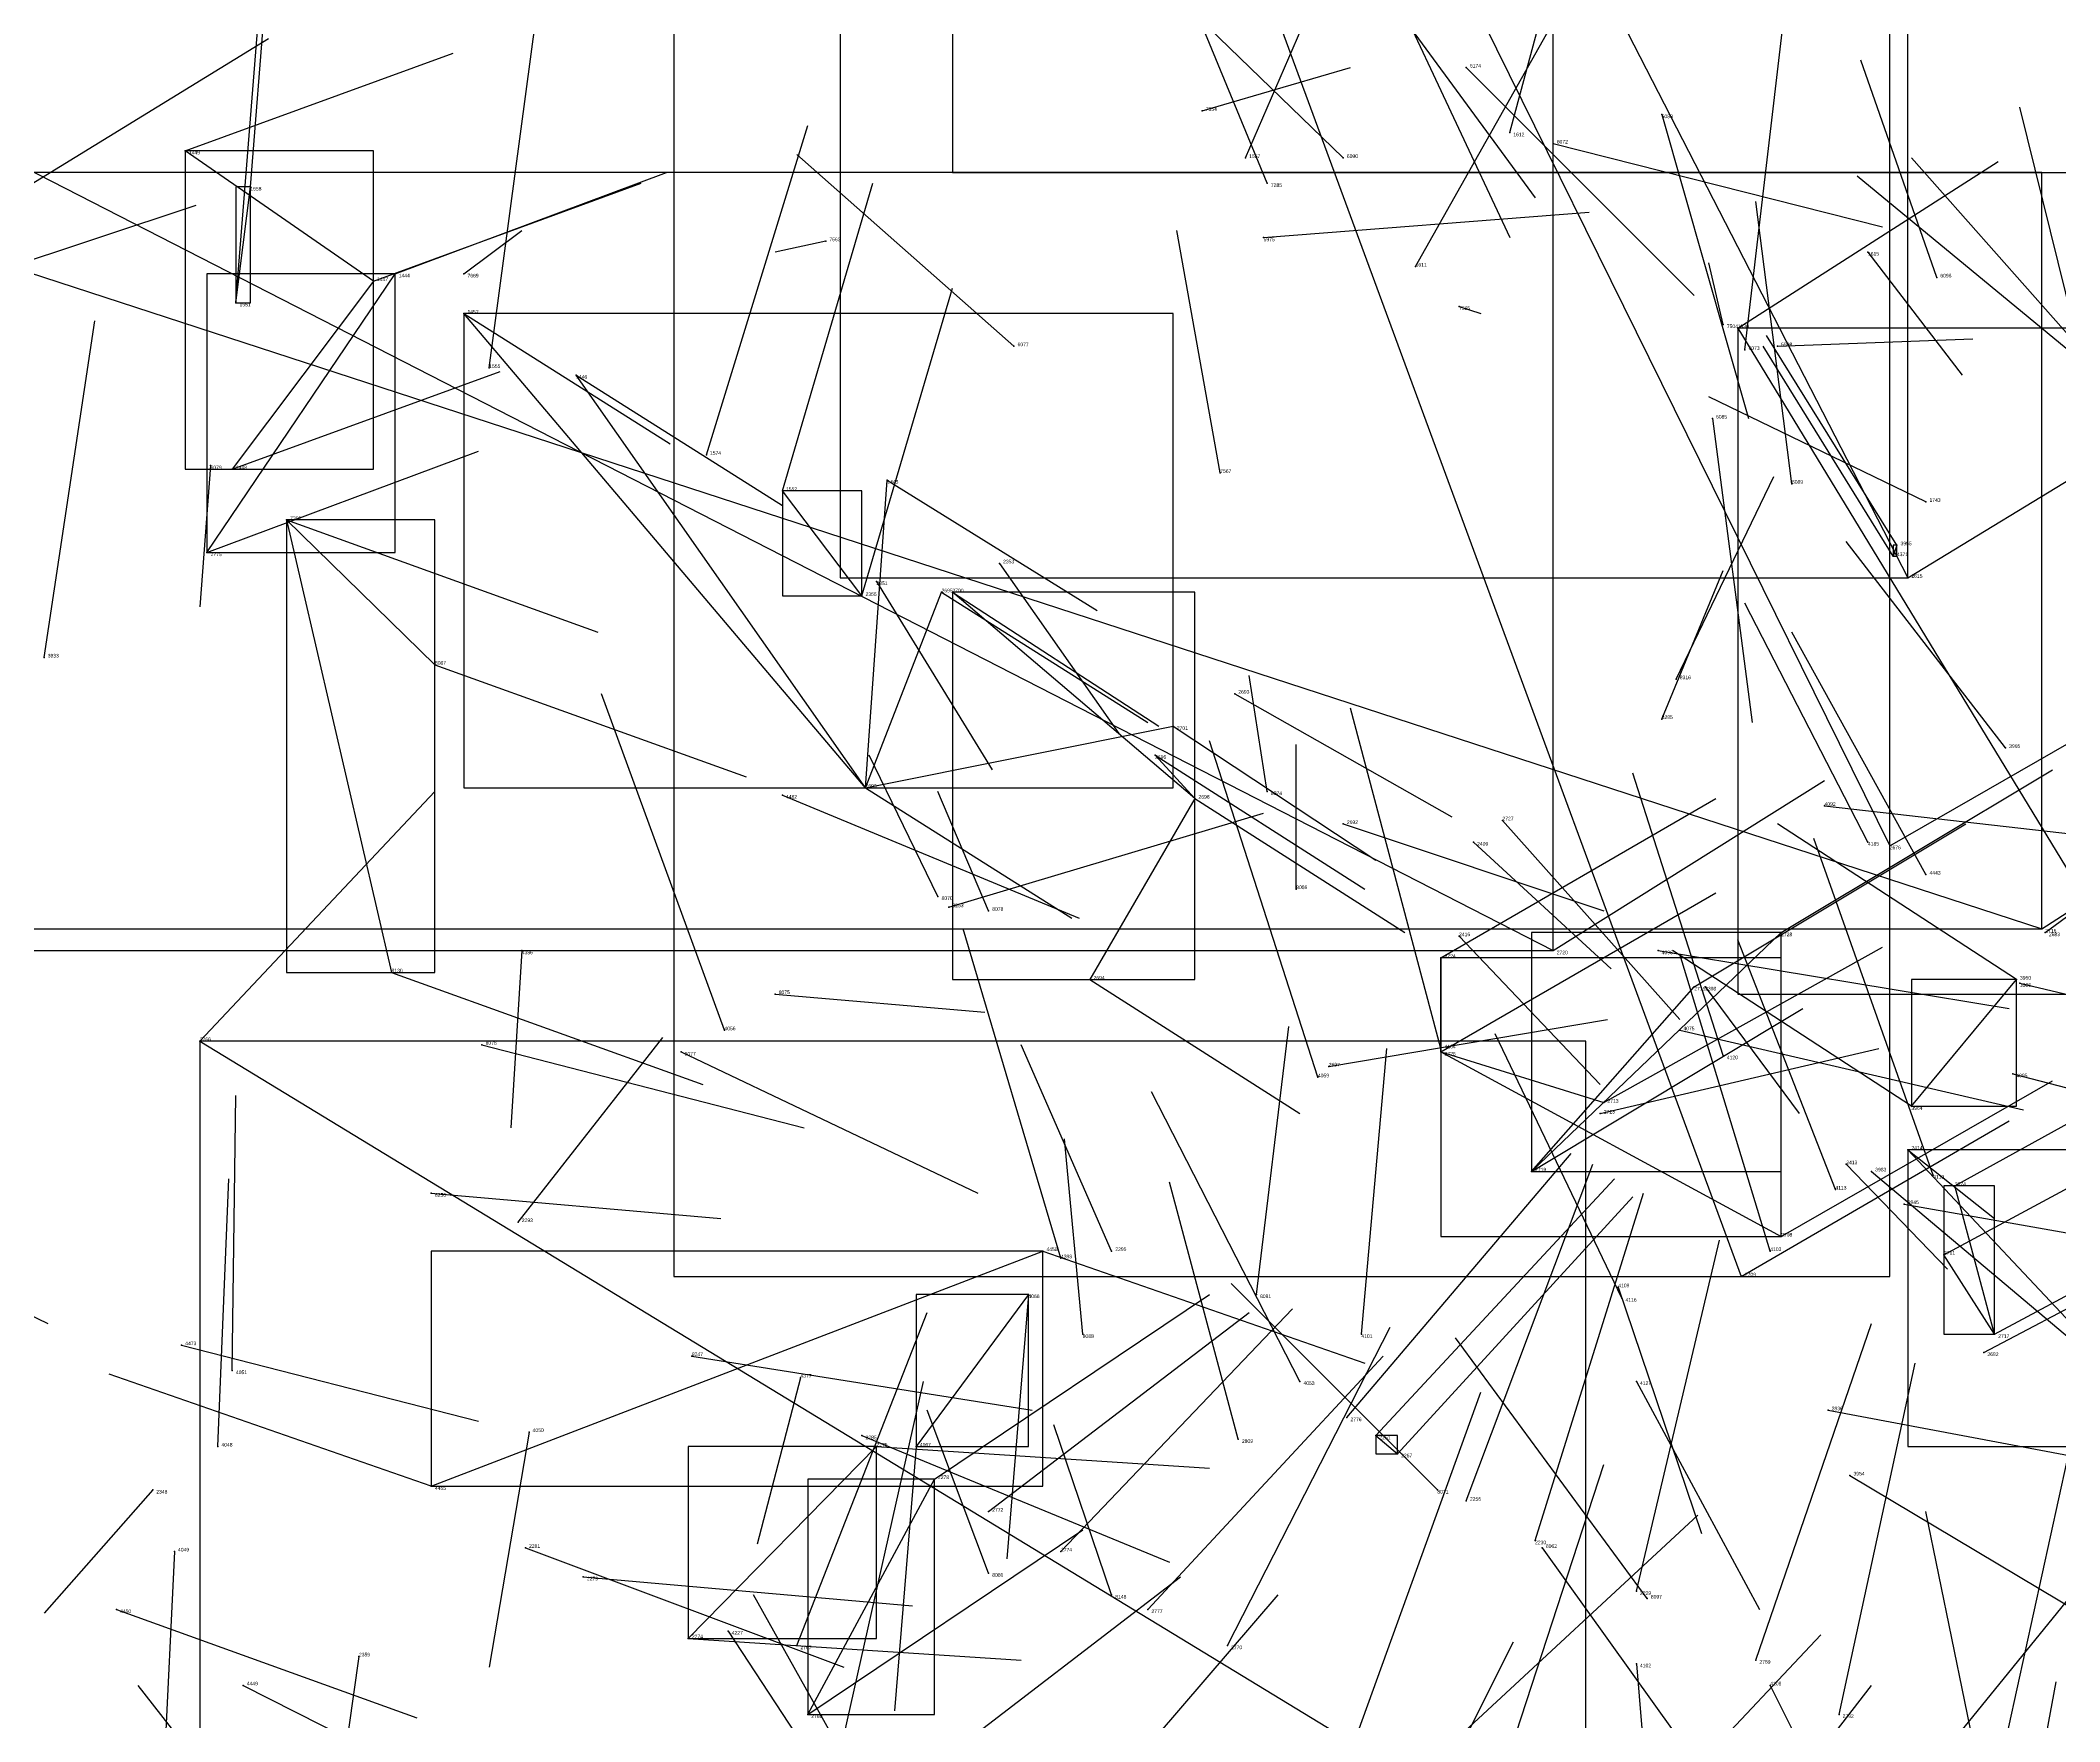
# Model space of a CAD drawing. Extents: x 59.1 to 70.8, y 600.3 to 605.1.
# Drawn here: x 66.634 to 67.192, y 603.543 to 604.007 of the extents above; entities that cross this region are included whole.
import ezdxf

# ---------------------------------------------------------------- set-up
doc = ezdxf.new("R2010")
doc.units = 0
for name, color, linetype in [('Clients', 3, 'CONTINUOUS'), ('Facilities', 3, 'CONTINUOUS'), ('Facilities_lines', 3, 'CONTINUOUS'), ('Min_max_boxes', 1, 'CONTINUOUS'), ('Normals', 1, 'CONTINUOUS'), ('Source_points', 5, 'CONTINUOUS'), ('Text', 3, 'CONTINUOUS')]:
    doc.layers.add(name, color=color, linetype=linetype)

msp = doc.modelspace()

# ---------------------------------------------------------------- linework, layer by layer
at = {"layer": 'Clients', "color": 5}
for p in [(66.674, 603.977, 452.173), (66.692, 603.967, 448.823), (66.732, 603.943, 452.111), (66.751, 603.932, 452.067), (66.782, 603.915, 452.049), (66.687, 603.889, 452.173), (66.868, 603.886, 452.036), (66.839, 603.883, 448.916), (67.146, 603.865, 457.959), (67.15, 603.859, 451.377), (66.883, 603.855, 451.904), (66.886, 603.855, 451.992), (66.743, 603.835, 458.716), (66.947, 603.818, 451.863), (66.942, 603.81, 451.945), (67.145, 603.785, 451.517), (67.115, 603.761, 451.721), (67.187, 603.762, 451.668), (67.021, 603.754, 451.765), (67.052, 603.756, 451.74), (66.731, 603.75, 458.681), (66.924, 603.748, 451.945), (67.091, 603.746, 451.797), (67.18, 603.748, 458.022), (67.066, 603.714, 451.712), (67.163, 603.691, 451.615), (66.911, 603.673, 453.303), (67.115, 603.677, 451.677), (67.16, 603.672, 451.654), (67.104, 603.666, 451.737), (66.876, 603.619, 455.719), (67.009, 603.617, 452.725), (66.881, 603.61, 453.002), (66.813, 603.566, 453.043)]:
    msp.add_point(p, dxfattribs=at)
at = {"layer": 'Facilities', "color": 3}
for p in [(67.028, 604, 457.551), (66.955, 603.988, 458.638), (67.082, 603.987, 457.846), (67.04, 603.982, 448.876), (66.967, 603.975, 448.903), (66.994, 603.975, 457.59), (67.052, 603.979, 457.609), (66.973, 603.968, 460.77), (66.851, 603.952, 462.275), (66.972, 603.953, 456.081), (67.139, 603.949, 448.503), (66.726, 603.941, 452.19), (66.751, 603.943, 462.06), (67.014, 603.945, 448.831), (67.158, 603.942, 457.961), (66.688, 603.935, 448.811), (67.026, 603.934, 458.772), (67.099, 603.929, 458.949), (67.103, 603.928, 451.488), (66.903, 603.923, 457.921), (67.105, 603.922, 457.726), (67.114, 603.923, 456.017), (66.758, 603.917, 448.779), (67.096, 603.903, 457.887), (66.818, 603.893, 448.831), (66.681, 603.89, 457.383), (66.96, 603.888, 460.647), (67.118, 603.885, 457.914), (67.155, 603.88, 449.035), (66.702, 603.875, 458.764), (66.68, 603.866, 452.075), (66.899, 603.863, 448.643), (67.147, 603.868, 458.007), (66.865, 603.858, 448.698), (66.861, 603.854, 448.887), (66.635, 603.837, 454.514), (67.086, 603.831, 458.724), (66.964, 603.827, 451.84), (67.082, 603.82, 458.898), (67.177, 603.812, 458.023), (66.839, 603.799, 453.407), (66.862, 603.801, 451.964), (66.953, 603.798, 451.952), (66.973, 603.8, 458.883), (67.127, 603.796, 455.386), (66.994, 603.791, 451.8), (67.038, 603.792, 451.824), (67.03, 603.786, 448.583), (67.139, 603.786, 455.939), (67.155, 603.777, 456.024), (66.882, 603.771, 458.928), (66.885, 603.768, 460.181), (66.981, 603.773, 458.839), (66.896, 603.767, 458.865), (67.026, 603.76, 448.633), (67.188, 603.761, 451.517), (66.767, 603.756, 457.212), (67.081, 603.756, 455.313), (67.094, 603.746, 448.575), (67.181, 603.747, 454.984), (66.837, 603.744, 458.553), (66.678, 603.731, 452.426), (66.756, 603.73, 458.795), (66.823, 603.734, 455.98), (67.021, 603.729, 455.598), (67.087, 603.734, 455.247), (66.811, 603.728, 458.524), (66.99, 603.724, 451.832), (67.021, 603.728, 451.805), (67.099, 603.727, 455.874), (66.987, 603.721, 455.541), (67.179, 603.722, 455.021), (67.151, 603.713, 458.049), (67.065, 603.711, 451.833), (67.15, 603.701, 448.588), (67.133, 603.697, 448.596), (67.046, 603.695, 451.775), (67.13, 603.69, 455.996), (67.14, 603.695, 458.06), (67.157, 603.694, 455.659), (66.742, 603.689, 460.509), (67.149, 603.686, 454.884), (66.766, 603.681, 449.073), (66.93, 603.673, 449.035), (67.112, 603.673, 455.815), (66.916, 603.671, 456), (67.07, 603.663, 455.944), (66.907, 603.661, 455.687), (66.97, 603.661, 458.868), (67.071, 603.66, 455.866), (66.673, 603.647, 453.457), (66.922, 603.65, 458.91), (66.999, 603.65, 455.788), (67.171, 603.645, 451.617), (67.174, 603.65, 451.676), (66.687, 603.64, 455.761), (66.814, 603.644, 460.375), (66.844, 603.638, 457.184), (66.982, 603.637, 455.964), (67.075, 603.637, 455.935), (67.128, 603.629, 454.87), (66.769, 603.623, 455.688), (66.995, 603.627, 452.797), (66.683, 603.619, 455.711), (66.861, 603.622, 453.147), (66.865, 603.619, 453.073), (66.965, 603.621, 449.106), (67.003, 603.622, 452.874), (66.665, 603.607, 448.498), (66.742, 603.608, 453.251), (67.02, 603.607, 459.863), (67.134, 603.611, 458.119), (66.896, 603.601, 452.933), (67.028, 603.604, 452.654), (66.671, 603.59, 455.734), (66.768, 603.591, 453.181), (66.916, 603.59, 452.859), (67.047, 603.593, 452.585), (67.049, 603.591, 459.791), (66.896, 603.584, 458.941), (66.784, 603.583, 453.112), (67.075, 603.579, 452.514), (66.655, 603.574, 453.37), (66.93, 603.578, 459.005), (66.94, 603.574, 452.791), (67.078, 603.577, 459.787), (66.824, 603.568, 456.282), (66.843, 603.564, 452.427), (66.962, 603.564, 452.72), (66.722, 603.561, 448.573), (67.075, 603.559, 455.743), (67.108, 603.56, 452.449), (66.69, 603.553, 453.304), (67.112, 603.553, 455.757), (66.846, 603.545, 452.976), (67.131, 603.545, 452.377)]:
    msp.add_point(p, dxfattribs=at)
at = {"layer": 'Facilities_lines', "color": 3}
for p, q in [((66.809, 604.466, 451.465), (67.145, 603.785, 451.517)), ((66.809, 604.466, 451.465), (67.104, 603.666, 451.737)), ((66.855, 604.433, 451.44), (67.15, 603.859, 451.377)), ((66.521, 604.028, 452.386), (67.052, 603.756, 451.74)), ((66.726, 603.941, 452.19), (66.674, 603.977, 452.173)), ((66.546, 603.971, 452.286), (67.187, 603.762, 451.668)), ((66.688, 603.935, 448.811), (66.692, 603.967, 448.823)), ((66.68, 603.866, 452.075), (66.732, 603.943, 452.111)), ((66.726, 603.941, 452.19), (66.687, 603.889, 452.173)), ((66.862, 603.801, 451.964), (66.751, 603.932, 452.067)), ((67.103, 603.928, 451.488), (67.215, 603.744, 451.6)), ((66.862, 603.801, 451.964), (66.782, 603.915, 452.049)), ((66.862, 603.801, 451.964), (66.868, 603.886, 452.036)), ((66.861, 603.854, 448.887), (66.839, 603.883, 448.916)), ((66.702, 603.875, 458.764), (66.743, 603.835, 458.716)), ((66.702, 603.875, 458.764), (66.731, 603.75, 458.681)), ((67.147, 603.868, 458.007), (67.146, 603.865, 457.959)), ((66.862, 603.801, 451.964), (66.883, 603.855, 451.904)), ((66.953, 603.798, 451.952), (66.886, 603.855, 451.992)), ((66.862, 603.801, 451.964), (66.947, 603.818, 451.863)), ((66.953, 603.798, 451.952), (66.942, 603.81, 451.945)), ((66.953, 603.798, 451.952), (66.924, 603.748, 451.945)), ((67.046, 603.695, 451.775), (67.115, 603.761, 451.721)), ((67.021, 603.728, 451.805), (67.021, 603.754, 451.765)), ((67.046, 603.695, 451.775), (67.091, 603.746, 451.797)), ((67.151, 603.713, 458.049), (67.18, 603.748, 458.022)), ((66.678, 603.731, 452.426), (67.061, 603.498, 452.901)), ((67.021, 603.728, 451.805), (67.066, 603.714, 451.712)), ((67.021, 603.728, 451.805), (67.115, 603.677, 451.677)), ((67.15, 603.701, 448.588), (67.227, 603.619, 448.531)), ((67.174, 603.65, 451.676), (67.163, 603.691, 451.615)), ((66.742, 603.608, 453.251), (66.911, 603.673, 453.303)), ((67.174, 603.65, 451.676), (67.16, 603.672, 451.654)), ((66.907, 603.661, 455.687), (66.876, 603.619, 455.719)), ((66.865, 603.619, 453.073), (66.813, 603.566, 453.043)), ((67.003, 603.622, 452.874), (67.009, 603.617, 452.725)), ((66.846, 603.545, 452.976), (66.881, 603.61, 453.002))]:
    msp.add_line(p, q, dxfattribs=at)
at = {"layer": 'Min_max_boxes', "color": 1}
for p, q in [((66.809, 604.466, 451.465), (66.809, 603.666, 451.465)), ((66.809, 604.466, 451.737), (66.809, 603.666, 451.737)), ((67.145, 603.666, 451.465), (67.145, 604.466, 451.465)), ((67.145, 603.666, 451.737), (67.145, 604.466, 451.737)), ((66.855, 604.433, 451.377), (66.855, 603.859, 451.377)), ((66.855, 604.433, 451.44), (66.855, 603.859, 451.44)), ((67.15, 603.859, 451.377), (67.15, 604.433, 451.377)), ((67.15, 603.859, 451.44), (67.15, 604.433, 451.44)), ((66.886, 604.371, 452.56), (66.886, 603.971, 452.56)), ((66.886, 604.371, 453.255), (66.886, 603.971, 453.255)), ((67.052, 603.756, 451.74), (67.052, 604.07, 451.74)), ((67.052, 603.756, 452.386), (67.052, 604.07, 452.386)), ((66.726, 603.977, 452.173), (66.674, 603.977, 452.173)), ((66.674, 603.977, 452.173), (66.674, 603.889, 452.173)), ((66.726, 603.977, 452.19), (66.674, 603.977, 452.19)), ((66.674, 603.977, 452.19), (66.674, 603.889, 452.19)), ((66.674, 603.977, 452.173), (66.674, 603.977, 452.19)), ((66.726, 603.889, 452.173), (66.726, 603.977, 452.173)), ((66.726, 603.889, 452.19), (66.726, 603.977, 452.19)), ((66.726, 603.977, 452.173), (66.726, 603.977, 452.19)), ((67.187, 603.971, 451.668), (66.546, 603.971, 451.668)), ((67.187, 603.971, 452.286), (66.546, 603.971, 452.286)), ((66.886, 603.971, 452.56), (67.479, 603.971, 452.56)), ((66.886, 603.971, 453.255), (67.479, 603.971, 453.255)), ((66.886, 603.971, 452.56), (66.886, 603.971, 453.255)), ((67.187, 603.762, 451.668), (67.187, 603.971, 451.668)), ((67.187, 603.762, 452.286), (67.187, 603.971, 452.286)), ((67.187, 603.971, 451.668), (67.187, 603.971, 452.286)), ((66.692, 603.967, 448.811), (66.688, 603.967, 448.811)), ((66.688, 603.967, 448.811), (66.688, 603.935, 448.811)), ((66.692, 603.967, 448.823), (66.688, 603.967, 448.823)), ((66.688, 603.967, 448.823), (66.688, 603.935, 448.823)), ((66.688, 603.967, 448.811), (66.688, 603.967, 448.823)), ((66.692, 603.935, 448.811), (66.692, 603.967, 448.811)), ((66.692, 603.935, 448.823), (66.692, 603.967, 448.823)), ((66.692, 603.967, 448.811), (66.692, 603.967, 448.823)), ((66.732, 603.943, 452.075), (66.68, 603.943, 452.075)), ((66.68, 603.943, 452.075), (66.68, 603.866, 452.075)), ((66.732, 603.943, 452.111), (66.68, 603.943, 452.111)), ((66.68, 603.943, 452.111), (66.68, 603.866, 452.111)), ((66.68, 603.943, 452.075), (66.68, 603.943, 452.111)), ((66.732, 603.866, 452.075), (66.732, 603.943, 452.075)), ((66.732, 603.866, 452.111), (66.732, 603.943, 452.111)), ((66.732, 603.943, 452.075), (66.732, 603.943, 452.111)), ((66.688, 603.935, 448.811), (66.692, 603.935, 448.811)), ((66.688, 603.935, 448.823), (66.692, 603.935, 448.823)), ((66.688, 603.935, 448.811), (66.688, 603.935, 448.823)), ((66.692, 603.935, 448.811), (66.692, 603.935, 448.823)), ((66.947, 603.932, 451.863), (66.751, 603.932, 451.863)), ((66.751, 603.932, 451.863), (66.751, 603.801, 451.863)), ((66.947, 603.932, 452.067), (66.751, 603.932, 452.067)), ((66.751, 603.932, 452.067), (66.751, 603.801, 452.067)), ((66.751, 603.932, 451.863), (66.751, 603.932, 452.067)), ((66.947, 603.801, 451.863), (66.947, 603.932, 451.863)), ((66.947, 603.801, 452.067), (66.947, 603.932, 452.067)), ((66.947, 603.932, 451.863), (66.947, 603.932, 452.067)), ((67.215, 603.928, 451.488), (67.103, 603.928, 451.488)), ((67.103, 603.928, 451.488), (67.103, 603.744, 451.488)), ((67.215, 603.928, 451.6), (67.103, 603.928, 451.6)), ((67.103, 603.928, 451.6), (67.103, 603.744, 451.6)), ((67.103, 603.928, 451.488), (67.103, 603.928, 451.6)), ((66.674, 603.889, 452.173), (66.726, 603.889, 452.173)), ((66.674, 603.889, 452.19), (66.726, 603.889, 452.19)), ((66.674, 603.889, 452.173), (66.674, 603.889, 452.19)), ((66.726, 603.889, 452.173), (66.726, 603.889, 452.19)), ((66.861, 603.883, 448.887), (66.839, 603.883, 448.887)), ((66.839, 603.883, 448.887), (66.839, 603.854, 448.887)), ((66.861, 603.883, 448.916), (66.839, 603.883, 448.916)), ((66.839, 603.883, 448.916), (66.839, 603.854, 448.916)), ((66.839, 603.883, 448.887), (66.839, 603.883, 448.916)), ((66.861, 603.854, 448.887), (66.861, 603.883, 448.887)), ((66.861, 603.854, 448.916), (66.861, 603.883, 448.916)), ((66.861, 603.883, 448.887), (66.861, 603.883, 448.916)), ((66.743, 603.875, 458.681), (66.702, 603.875, 458.681)), ((66.702, 603.875, 458.681), (66.702, 603.75, 458.681)), ((66.743, 603.875, 458.764), (66.702, 603.875, 458.764)), ((66.702, 603.875, 458.764), (66.702, 603.75, 458.764)), ((66.702, 603.875, 458.681), (66.702, 603.875, 458.764)), ((66.743, 603.75, 458.681), (66.743, 603.875, 458.681)), ((66.743, 603.75, 458.764), (66.743, 603.875, 458.764)), ((66.743, 603.875, 458.681), (66.743, 603.875, 458.764)), ((66.68, 603.866, 452.075), (66.732, 603.866, 452.075)), ((66.68, 603.866, 452.111), (66.732, 603.866, 452.111)), ((66.68, 603.866, 452.075), (66.68, 603.866, 452.111)), ((66.732, 603.866, 452.075), (66.732, 603.866, 452.111)), ((67.147, 603.868, 457.959), (67.146, 603.868, 457.959)), ((67.146, 603.868, 457.959), (67.146, 603.865, 457.959)), ((67.147, 603.868, 458.007), (67.146, 603.868, 458.007)), ((67.146, 603.868, 458.007), (67.146, 603.865, 458.007)), ((67.146, 603.868, 457.959), (67.146, 603.868, 458.007)), ((67.146, 603.865, 457.959), (67.147, 603.865, 457.959)), ((67.146, 603.865, 458.007), (67.147, 603.865, 458.007)), ((67.146, 603.865, 457.959), (67.146, 603.865, 458.007)), ((67.147, 603.865, 457.959), (67.147, 603.868, 457.959)), ((67.147, 603.865, 458.007), (67.147, 603.868, 458.007)), ((67.147, 603.868, 457.959), (67.147, 603.868, 458.007)), ((67.147, 603.865, 457.959), (67.147, 603.865, 458.007)), ((66.855, 603.859, 451.377), (67.15, 603.859, 451.377)), ((66.855, 603.859, 451.44), (67.15, 603.859, 451.44)), ((66.855, 603.859, 451.377), (66.855, 603.859, 451.44)), ((67.15, 603.859, 451.377), (67.15, 603.859, 451.44)), ((66.839, 603.854, 448.887), (66.861, 603.854, 448.887)), ((66.839, 603.854, 448.916), (66.861, 603.854, 448.916)), ((66.839, 603.854, 448.887), (66.839, 603.854, 448.916)), ((66.861, 603.854, 448.887), (66.861, 603.854, 448.916)), ((66.953, 603.855, 451.945), (66.886, 603.855, 451.945)), ((66.886, 603.855, 451.945), (66.886, 603.748, 451.945)), ((66.953, 603.855, 451.992), (66.886, 603.855, 451.992)), ((66.886, 603.855, 451.992), (66.886, 603.748, 451.992)), ((66.886, 603.855, 451.945), (66.886, 603.855, 451.992)), ((66.953, 603.748, 451.945), (66.953, 603.855, 451.945)), ((66.953, 603.748, 451.992), (66.953, 603.855, 451.992)), ((66.953, 603.855, 451.945), (66.953, 603.855, 451.992)), ((66.751, 603.801, 451.863), (66.947, 603.801, 451.863)), ((66.751, 603.801, 452.067), (66.947, 603.801, 452.067)), ((66.751, 603.801, 451.863), (66.751, 603.801, 452.067)), ((66.947, 603.801, 451.863), (66.947, 603.801, 452.067)), ((66.546, 603.762, 451.668), (67.187, 603.762, 451.668)), ((66.546, 603.762, 452.286), (67.187, 603.762, 452.286)), ((67.115, 603.761, 451.721), (67.046, 603.761, 451.721)), ((67.046, 603.761, 451.721), (67.046, 603.695, 451.721)), ((67.115, 603.761, 451.797), (67.046, 603.761, 451.797)), ((67.046, 603.761, 451.797), (67.046, 603.695, 451.797)), ((67.046, 603.761, 451.721), (67.046, 603.761, 451.797)), ((67.115, 603.695, 451.721), (67.115, 603.761, 451.721)), ((67.115, 603.695, 451.797), (67.115, 603.761, 451.797)), ((67.115, 603.761, 451.721), (67.115, 603.761, 451.797)), ((67.187, 603.762, 451.668), (67.187, 603.762, 452.286)), ((66.459, 603.756, 451.74), (67.052, 603.756, 451.74)), ((66.459, 603.756, 452.386), (67.052, 603.756, 452.386)), ((67.115, 603.754, 451.677), (67.021, 603.754, 451.677)), ((67.021, 603.754, 451.677), (67.021, 603.677, 451.677)), ((67.115, 603.754, 451.805), (67.021, 603.754, 451.805)), ((67.021, 603.754, 451.805), (67.021, 603.677, 451.805)), ((67.021, 603.754, 451.677), (67.021, 603.754, 451.805)), ((67.052, 603.756, 451.74), (67.052, 603.756, 452.386)), ((67.115, 603.677, 451.677), (67.115, 603.754, 451.677)), ((67.115, 603.677, 451.805), (67.115, 603.754, 451.805)), ((67.115, 603.754, 451.677), (67.115, 603.754, 451.805)), ((66.702, 603.75, 458.681), (66.743, 603.75, 458.681)), ((66.702, 603.75, 458.764), (66.743, 603.75, 458.764)), ((66.702, 603.75, 458.681), (66.702, 603.75, 458.764)), ((66.743, 603.75, 458.681), (66.743, 603.75, 458.764)), ((66.886, 603.748, 451.945), (66.953, 603.748, 451.945)), ((66.886, 603.748, 451.992), (66.953, 603.748, 451.992)), ((66.886, 603.748, 451.945), (66.886, 603.748, 451.992)), ((66.953, 603.748, 451.945), (66.953, 603.748, 451.992)), ((67.18, 603.748, 458.022), (67.151, 603.748, 458.022)), ((67.151, 603.748, 458.022), (67.151, 603.713, 458.022)), ((67.18, 603.748, 458.049), (67.151, 603.748, 458.049)), ((67.151, 603.748, 458.049), (67.151, 603.713, 458.049)), ((67.151, 603.748, 458.022), (67.151, 603.748, 458.049)), ((67.18, 603.713, 458.022), (67.18, 603.748, 458.022)), ((67.18, 603.713, 458.049), (67.18, 603.748, 458.049)), ((67.18, 603.748, 458.022), (67.18, 603.748, 458.049)), ((67.103, 603.744, 451.488), (67.215, 603.744, 451.488)), ((67.103, 603.744, 451.6), (67.215, 603.744, 451.6)), ((67.103, 603.744, 451.488), (67.103, 603.744, 451.6)), ((67.061, 603.731, 452.426), (66.678, 603.731, 452.426)), ((66.678, 603.731, 452.426), (66.678, 603.498, 452.426)), ((67.061, 603.731, 452.901), (66.678, 603.731, 452.901)), ((66.678, 603.731, 452.901), (66.678, 603.498, 452.901)), ((66.678, 603.731, 452.426), (66.678, 603.731, 452.901)), ((67.061, 603.498, 452.426), (67.061, 603.731, 452.426)), ((67.061, 603.498, 452.901), (67.061, 603.731, 452.901)), ((67.061, 603.731, 452.426), (67.061, 603.731, 452.901)), ((67.151, 603.713, 458.022), (67.18, 603.713, 458.022)), ((67.151, 603.713, 458.049), (67.18, 603.713, 458.049)), ((67.151, 603.713, 458.022), (67.151, 603.713, 458.049)), ((67.18, 603.713, 458.022), (67.18, 603.713, 458.049)), ((67.227, 603.701, 448.531), (67.15, 603.701, 448.531)), ((67.15, 603.701, 448.531), (67.15, 603.619, 448.531)), ((67.227, 603.701, 448.588), (67.15, 603.701, 448.588)), ((67.15, 603.701, 448.588), (67.15, 603.619, 448.588)), ((67.15, 603.701, 448.531), (67.15, 603.701, 448.588)), ((67.046, 603.695, 451.721), (67.115, 603.695, 451.721)), ((67.046, 603.695, 451.797), (67.115, 603.695, 451.797)), ((67.046, 603.695, 451.721), (67.046, 603.695, 451.797)), ((67.115, 603.695, 451.721), (67.115, 603.695, 451.797)), ((67.174, 603.691, 451.615), (67.16, 603.691, 451.615)), ((67.16, 603.691, 451.615), (67.16, 603.65, 451.615)), ((67.174, 603.691, 451.676), (67.16, 603.691, 451.676)), ((67.16, 603.691, 451.676), (67.16, 603.65, 451.676)), ((67.16, 603.691, 451.615), (67.16, 603.691, 451.676)), ((67.174, 603.65, 451.615), (67.174, 603.691, 451.615)), ((67.174, 603.65, 451.676), (67.174, 603.691, 451.676)), ((67.174, 603.691, 451.615), (67.174, 603.691, 451.676)), ((66.911, 603.673, 453.251), (66.742, 603.673, 453.251)), ((66.742, 603.673, 453.251), (66.742, 603.608, 453.251)), ((66.911, 603.673, 453.303), (66.742, 603.673, 453.303)), ((66.742, 603.673, 453.303), (66.742, 603.608, 453.303)), ((66.742, 603.673, 453.251), (66.742, 603.673, 453.303)), ((66.911, 603.608, 453.251), (66.911, 603.673, 453.251)), ((66.911, 603.608, 453.303), (66.911, 603.673, 453.303)), ((66.911, 603.673, 453.251), (66.911, 603.673, 453.303)), ((67.021, 603.677, 451.677), (67.115, 603.677, 451.677)), ((67.021, 603.677, 451.805), (67.115, 603.677, 451.805)), ((67.021, 603.677, 451.677), (67.021, 603.677, 451.805)), ((67.115, 603.677, 451.677), (67.115, 603.677, 451.805)), ((66.809, 603.666, 451.465), (67.145, 603.666, 451.465)), ((66.809, 603.666, 451.737), (67.145, 603.666, 451.737)), ((66.809, 603.666, 451.465), (66.809, 603.666, 451.737)), ((67.145, 603.666, 451.465), (67.145, 603.666, 451.737)), ((66.907, 603.661, 455.687), (66.876, 603.661, 455.687)), ((66.876, 603.661, 455.687), (66.876, 603.619, 455.687)), ((66.907, 603.661, 455.719), (66.876, 603.661, 455.719)), ((66.876, 603.661, 455.719), (66.876, 603.619, 455.719)), ((66.876, 603.661, 455.687), (66.876, 603.661, 455.719)), ((66.907, 603.619, 455.687), (66.907, 603.661, 455.687)), ((66.907, 603.619, 455.719), (66.907, 603.661, 455.719)), ((66.907, 603.661, 455.687), (66.907, 603.661, 455.719)), ((67.16, 603.65, 451.615), (67.174, 603.65, 451.615)), ((67.16, 603.65, 451.676), (67.174, 603.65, 451.676)), ((67.16, 603.65, 451.615), (67.16, 603.65, 451.676)), ((67.174, 603.65, 451.615), (67.174, 603.65, 451.676)), ((66.865, 603.619, 453.043), (66.813, 603.619, 453.043)), ((66.813, 603.619, 453.043), (66.813, 603.566, 453.043)), ((66.865, 603.619, 453.073), (66.813, 603.619, 453.073)), ((66.813, 603.619, 453.073), (66.813, 603.566, 453.073)), ((66.813, 603.619, 453.043), (66.813, 603.619, 453.073)), ((66.865, 603.566, 453.043), (66.865, 603.619, 453.043)), ((66.865, 603.566, 453.073), (66.865, 603.619, 453.073)), ((66.865, 603.619, 453.043), (66.865, 603.619, 453.073)), ((66.876, 603.619, 455.687), (66.907, 603.619, 455.687)), ((66.876, 603.619, 455.719), (66.907, 603.619, 455.719)), ((66.876, 603.619, 455.687), (66.876, 603.619, 455.719)), ((66.907, 603.619, 455.687), (66.907, 603.619, 455.719)), ((67.009, 603.622, 452.725), (67.003, 603.622, 452.725)), ((67.003, 603.622, 452.725), (67.003, 603.617, 452.725)), ((67.009, 603.622, 452.874), (67.003, 603.622, 452.874)), ((67.003, 603.622, 452.874), (67.003, 603.617, 452.874)), ((67.003, 603.622, 452.725), (67.003, 603.622, 452.874)), ((67.009, 603.617, 452.725), (67.009, 603.622, 452.725)), ((67.009, 603.617, 452.874), (67.009, 603.622, 452.874)), ((67.009, 603.622, 452.725), (67.009, 603.622, 452.874)), ((67.15, 603.619, 448.531), (67.227, 603.619, 448.531)), ((67.15, 603.619, 448.588), (67.227, 603.619, 448.588)), ((67.15, 603.619, 448.531), (67.15, 603.619, 448.588)), ((67.003, 603.617, 452.725), (67.009, 603.617, 452.725)), ((67.003, 603.617, 452.874), (67.009, 603.617, 452.874)), ((67.003, 603.617, 452.725), (67.003, 603.617, 452.874)), ((67.009, 603.617, 452.725), (67.009, 603.617, 452.874)), ((66.742, 603.608, 453.251), (66.911, 603.608, 453.251)), ((66.742, 603.608, 453.303), (66.911, 603.608, 453.303)), ((66.742, 603.608, 453.251), (66.742, 603.608, 453.303)), ((66.881, 603.61, 452.976), (66.846, 603.61, 452.976)), ((66.846, 603.61, 452.976), (66.846, 603.545, 452.976)), ((66.881, 603.61, 453.002), (66.846, 603.61, 453.002)), ((66.846, 603.61, 453.002), (66.846, 603.545, 453.002)), ((66.846, 603.61, 452.976), (66.846, 603.61, 453.002)), ((66.881, 603.545, 452.976), (66.881, 603.61, 452.976)), ((66.881, 603.545, 453.002), (66.881, 603.61, 453.002)), ((66.881, 603.61, 452.976), (66.881, 603.61, 453.002)), ((66.911, 603.608, 453.251), (66.911, 603.608, 453.303)), ((66.813, 603.566, 453.043), (66.865, 603.566, 453.043)), ((66.813, 603.566, 453.073), (66.865, 603.566, 453.073)), ((66.813, 603.566, 453.043), (66.813, 603.566, 453.073)), ((66.865, 603.566, 453.043), (66.865, 603.566, 453.073)), ((66.846, 603.545, 452.976), (66.881, 603.545, 452.976)), ((66.846, 603.545, 453.002), (66.881, 603.545, 453.002)), ((66.846, 603.545, 452.976), (66.846, 603.545, 453.002)), ((66.881, 603.545, 452.976), (66.881, 603.545, 453.002))]:
    msp.add_line(p, q, dxfattribs=at)
at = {"layer": 'Normals', "color": 1}
for p, q in [((67.04, 603.982, 448.876), (67.063, 604.067, 448.828)), ((66.967, 603.975, 448.903), (67.005, 604.063, 448.929)), ((66.692, 603.967, 448.823), (66.699, 604.055, 448.869)), ((66.973, 603.968, 460.77), (66.942, 604.043, 460.828)), ((66.994, 603.975, 457.59), (66.928, 604.039, 457.63)), ((66.995, 604.035, 457.494), (67.047, 603.964, 457.446)), ((67.002, 604.034, 457.734), (67.04, 603.953, 457.69)), ((67.014, 603.945, 448.831), (67.063, 604.032, 448.833)), ((66.688, 603.935, 448.811), (66.695, 604.023, 448.857)), ((66.758, 603.917, 448.779), (66.771, 604.014, 448.801)), ((67.105, 603.922, 457.726), (67.116, 604.016, 457.759)), ((66.622, 603.962, 452.284), (66.697, 604.008, 452.332)), ((66.674, 603.977, 452.173), (66.748, 604.004, 452.235)), ((66.955, 603.988, 458.638), (66.996, 604, 458.728)), ((67.028, 604, 457.551), (67.091, 603.937, 457.506)), ((67.158, 603.942, 457.961), (67.137, 604.002, 458.038)), ((67.082, 603.987, 457.846), (67.106, 603.903, 457.798)), ((67.2, 603.912, 457.86), (67.181, 603.989, 457.921)), ((66.818, 603.893, 448.831), (66.846, 603.984, 448.861)), ((66.903, 603.923, 457.921), (66.843, 603.976, 457.981)), ((67.052, 603.979, 457.609), (67.143, 603.956, 457.574)), ((67.198, 603.922, 458.057), (67.151, 603.975, 458.127)), ((66.732, 603.943, 452.111), (66.807, 603.971, 452.171)), ((67.103, 603.928, 451.488), (67.175, 603.974, 451.539)), ((67.199, 603.918, 461.597), (67.136, 603.97, 461.539)), ((66.726, 603.941, 452.19), (66.8, 603.968, 452.252)), ((66.839, 603.883, 448.916), (66.864, 603.968, 448.963)), ((66.602, 603.937, 452.226), (66.677, 603.962, 452.288)), ((66.972, 603.953, 456.081), (67.062, 603.96, 456.123)), ((67.118, 603.885, 457.914), (67.108, 603.963, 457.976)), ((66.751, 603.943, 462.06), (66.767, 603.955, 462.158)), ((66.851, 603.952, 462.275), (66.837, 603.949, 462.374)), ((66.96, 603.888, 460.647), (66.948, 603.955, 460.72)), ((67.139, 603.949, 448.503), (67.165, 603.915, 448.593)), ((67.099, 603.929, 458.949), (67.095, 603.946, 459.047)), ((66.861, 603.854, 448.887), (66.886, 603.939, 448.934)), ((66.635, 603.837, 454.514), (66.649, 603.93, 454.48)), ((66.751, 603.932, 452.067), (66.808, 603.896, 452.14)), ((67.026, 603.934, 458.772), (67.032, 603.932, 458.872)), ((67.147, 603.868, 458.007), (67.111, 603.926, 458.08)), ((67.114, 603.923, 456.017), (67.168, 603.925, 456.101)), ((67.146, 603.865, 457.959), (67.11, 603.923, 458.032)), ((66.687, 603.889, 452.173), (66.761, 603.916, 452.235)), ((66.782, 603.915, 452.049), (66.839, 603.879, 452.122)), ((67.155, 603.88, 449.035), (67.095, 603.909, 449.11)), ((67.096, 603.903, 457.887), (67.107, 603.819, 457.833)), ((67.15, 603.859, 451.377), (67.224, 603.904, 451.427)), ((66.68, 603.866, 452.075), (66.755, 603.894, 452.135)), ((66.681, 603.89, 457.383), (66.678, 603.851, 457.475)), ((66.868, 603.886, 452.036), (66.926, 603.85, 452.109)), ((67.086, 603.831, 458.724), (67.113, 603.887, 458.802)), ((66.702, 603.875, 458.764), (66.788, 603.844, 458.724)), ((67.177, 603.812, 458.023), (67.133, 603.869, 458.092)), ((66.899, 603.863, 448.643), (66.932, 603.816, 448.725)), ((66.865, 603.858, 448.698), (66.897, 603.806, 448.777)), ((67.082, 603.82, 458.898), (67.099, 603.861, 458.988)), ((66.883, 603.855, 451.904), (66.94, 603.819, 451.977)), ((66.886, 603.855, 451.992), (66.943, 603.818, 452.065)), ((67.139, 603.786, 455.939), (67.105, 603.852, 455.872)), ((67.155, 603.777, 456.024), (67.118, 603.844, 455.96)), ((66.743, 603.835, 458.716), (66.829, 603.804, 458.676)), ((66.973, 603.8, 458.883), (66.968, 603.832, 458.978)), ((66.823, 603.734, 455.98), (66.789, 603.827, 455.966)), ((66.964, 603.827, 451.84), (67.024, 603.793, 451.912)), ((67.145, 603.785, 451.517), (67.22, 603.828, 451.568)), ((66.947, 603.818, 451.863), (67.003, 603.781, 451.937)), ((67.021, 603.729, 455.598), (66.996, 603.823, 455.622)), ((66.987, 603.721, 455.541), (66.957, 603.814, 455.563)), ((66.981, 603.773, 458.839), (66.981, 603.813, 458.931)), ((67.188, 603.761, 451.517), (67.26, 603.814, 451.562)), ((66.882, 603.771, 458.928), (66.863, 603.81, 459.018)), ((66.942, 603.81, 451.945), (67, 603.773, 452.018)), ((67.187, 603.762, 451.668), (67.261, 603.81, 451.715)), ((67.052, 603.756, 451.74), (67.127, 603.803, 451.786)), ((67.099, 603.727, 455.874), (67.074, 603.805, 455.816)), ((67.115, 603.761, 451.721), (67.19, 603.806, 451.77)), ((66.678, 603.731, 452.426), (66.743, 603.8, 452.458)), ((66.839, 603.799, 453.407), (66.921, 603.765, 453.453)), ((66.862, 603.801, 451.964), (66.919, 603.765, 452.037)), ((66.896, 603.767, 458.865), (66.882, 603.8, 458.958)), ((66.953, 603.798, 451.952), (67.011, 603.761, 452.025)), ((67.021, 603.754, 451.765), (67.097, 603.798, 451.814)), ((67.127, 603.796, 455.386), (67.224, 603.785, 455.409)), ((66.885, 603.768, 460.181), (66.972, 603.794, 460.223)), ((66.994, 603.791, 451.8), (67.066, 603.767, 451.865)), ((67.038, 603.792, 451.824), (67.087, 603.737, 451.892)), ((67.091, 603.746, 451.797), (67.166, 603.791, 451.845)), ((67.18, 603.748, 458.022), (67.114, 603.791, 458.084)), ((67.03, 603.786, 448.583), (67.068, 603.751, 448.669)), ((67.157, 603.694, 455.659), (67.124, 603.787, 455.674)), ((67.021, 603.728, 451.805), (67.097, 603.772, 451.854)), ((66.916, 603.671, 456), (66.889, 603.762, 455.969)), ((67.026, 603.76, 448.633), (67.065, 603.719, 448.715)), ((67.066, 603.714, 451.712), (67.143, 603.757, 451.759)), ((67.13, 603.69, 455.996), (67.103, 603.759, 455.929)), ((66.767, 603.756, 457.212), (66.764, 603.707, 457.299)), ((67.081, 603.756, 455.313), (67.178, 603.74, 455.332)), ((67.151, 603.713, 458.049), (67.085, 603.756, 458.111)), ((67.112, 603.673, 455.815), (67.087, 603.755, 455.764)), ((66.731, 603.75, 458.681), (66.817, 603.719, 458.641)), ((66.924, 603.748, 451.945), (66.982, 603.711, 452.018)), ((67.094, 603.746, 448.575), (67.12, 603.711, 448.665)), ((67.181, 603.747, 454.984), (67.274, 603.725, 455.013)), ((66.837, 603.744, 458.553), (66.895, 603.739, 458.634)), ((67.046, 603.695, 451.775), (67.121, 603.74, 451.823)), ((66.97, 603.661, 458.868), (66.979, 603.735, 458.934)), ((66.99, 603.724, 451.832), (67.067, 603.737, 451.895)), ((66.756, 603.73, 458.795), (66.845, 603.707, 458.755)), ((66.766, 603.681, 449.073), (66.806, 603.732, 449.149)), ((66.93, 603.673, 449.035), (66.905, 603.73, 449.113)), ((66.999, 603.65, 455.788), (67.006, 603.729, 455.726)), ((67.071, 603.66, 455.866), (67.036, 603.733, 455.807)), ((67.065, 603.711, 451.833), (67.142, 603.729, 451.894)), ((67.087, 603.734, 455.247), (67.182, 603.712, 455.269)), ((67.163, 603.691, 451.615), (67.239, 603.733, 451.665)), ((66.811, 603.728, 458.524), (66.893, 603.689, 458.566)), ((67.115, 603.677, 451.677), (67.19, 603.72, 451.727)), ((67.179, 603.722, 455.021), (67.271, 603.698, 455.053)), ((66.687, 603.64, 455.761), (66.688, 603.716, 455.696)), ((66.982, 603.637, 455.964), (66.941, 603.717, 455.921)), ((67.16, 603.672, 451.654), (67.236, 603.713, 451.704)), ((67.104, 603.666, 451.737), (67.178, 603.709, 451.788)), ((66.922, 603.65, 458.91), (66.917, 603.704, 458.994)), ((67.15, 603.701, 448.588), (67.174, 603.682, 448.683)), ((66.995, 603.627, 452.797), (67.057, 603.7, 452.827)), ((67.028, 603.604, 452.654), (67.063, 603.697, 452.663)), ((67.133, 603.697, 448.596), (67.161, 603.668, 448.687)), ((66.683, 603.619, 455.711), (66.686, 603.693, 455.643)), ((66.965, 603.621, 449.106), (66.946, 603.692, 449.173)), ((67.003, 603.622, 452.874), (67.069, 603.693, 452.898)), ((67.14, 603.695, 458.06), (67.197, 603.647, 457.993)), ((67.174, 603.65, 451.676), (67.25, 603.691, 451.726)), ((66.742, 603.689, 460.509), (66.822, 603.682, 460.568)), ((67.009, 603.617, 452.725), (67.074, 603.688, 452.75)), ((67.047, 603.593, 452.585), (67.077, 603.689, 452.586)), ((67.149, 603.686, 454.884), (67.245, 603.669, 454.907)), ((67.171, 603.645, 451.617), (67.245, 603.684, 451.671)), ((66.911, 603.673, 453.303), (67, 603.642, 453.337)), ((67.075, 603.579, 452.514), (67.098, 603.676, 452.525)), ((66.609, 603.666, 462.582), (66.636, 603.653, 462.678)), ((67.02, 603.607, 459.863), (66.963, 603.664, 459.804)), ((67.07, 603.663, 455.944), (67.093, 603.595, 456.014)), ((66.881, 603.61, 453.002), (66.957, 603.661, 453.043)), ((66.907, 603.661, 455.687), (66.901, 603.588, 455.755)), ((66.916, 603.59, 452.859), (66.98, 603.657, 452.897)), ((66.843, 603.564, 452.427), (66.879, 603.656, 452.441)), ((66.896, 603.601, 452.933), (66.968, 603.656, 452.974)), ((66.962, 603.564, 452.72), (67.007, 603.652, 452.732)), ((67.108, 603.56, 452.449), (67.14, 603.653, 452.465)), ((66.673, 603.647, 453.457), (66.755, 603.626, 453.511)), ((67.078, 603.577, 459.787), (67.025, 603.649, 459.742)), ((66.814, 603.644, 460.375), (66.908, 603.629, 460.406)), ((66.94, 603.574, 452.791), (67.005, 603.644, 452.82)), ((67.131, 603.545, 452.377), (67.152, 603.642, 452.392)), ((66.742, 603.608, 453.251), (66.653, 603.639, 453.218)), ((66.844, 603.638, 457.184), (66.832, 603.592, 457.272)), ((66.856, 603.539, 452.453), (66.878, 603.637, 452.452)), ((66.998, 603.54, 452.654), (67.032, 603.634, 452.663)), ((67.075, 603.637, 455.935), (67.109, 603.574, 456.005)), ((66.896, 603.584, 458.941), (66.879, 603.629, 459.029)), ((67.128, 603.629, 454.87), (67.224, 603.611, 454.891)), ((66.769, 603.623, 455.688), (66.758, 603.558, 455.763)), ((66.93, 603.578, 459.005), (66.914, 603.625, 459.092)), ((66.861, 603.622, 453.147), (66.946, 603.587, 453.185)), ((66.865, 603.619, 453.073), (66.957, 603.613, 453.113)), ((66.876, 603.619, 455.719), (66.87, 603.546, 455.787)), ((67.035, 603.519, 452.587), (67.066, 603.614, 452.595)), ((67.173, 603.519, 452.314), (67.194, 603.615, 452.332)), ((66.665, 603.607, 448.498), (66.635, 603.573, 448.587)), ((67.134, 603.611, 458.119), (67.206, 603.568, 458.065)), ((67.171, 603.523, 449.338), (67.155, 603.601, 449.398)), ((66.846, 603.545, 452.976), (66.922, 603.596, 453.017)), ((67.025, 603.538, 452.977), (67.092, 603.6, 453.019)), ((66.671, 603.59, 455.734), (66.668, 603.528, 455.812)), ((66.768, 603.591, 453.181), (66.856, 603.558, 453.215)), ((67.049, 603.591, 459.791), (67.097, 603.524, 459.848)), ((67.14, 603.51, 452.749), (67.201, 603.585, 452.775)), ((66.784, 603.583, 453.112), (66.875, 603.575, 453.152)), ((66.876, 603.527, 452.907), (66.949, 603.583, 452.945)), ((66.655, 603.574, 453.37), (66.738, 603.544, 453.417)), ((66.854, 603.537, 458.947), (66.831, 603.578, 459.035)), ((66.915, 603.507, 452.841), (66.976, 603.578, 452.875)), ((66.824, 603.568, 456.282), (66.876, 603.489, 456.251)), ((67.061, 603.498, 452.901), (67.126, 603.567, 452.934)), ((66.813, 603.566, 453.043), (66.905, 603.56, 453.083)), ((66.997, 603.477, 452.678), (67.041, 603.565, 452.695)), ((66.722, 603.561, 448.573), (66.715, 603.512, 448.66)), ((67.075, 603.559, 455.743), (67.078, 603.523, 455.836)), ((66.722, 603.475, 456.422), (66.661, 603.553, 456.436)), ((66.69, 603.553, 453.304), (66.773, 603.511, 453.342)), ((67.081, 603.477, 452.831), (67.14, 603.553, 452.858)), ((67.112, 603.553, 455.757), (67.127, 603.523, 455.851)), ((67.173, 603.457, 452.362), (67.191, 603.554, 452.378))]:
    msp.add_line(p, q, dxfattribs=at)
at = {"layer": 'Source_points', "color": 5}
for p in [(67.028, 604, 457.551), (66.955, 603.988, 458.638), (67.082, 603.987, 457.846), (67.04, 603.982, 448.876), (66.674, 603.977, 452.173), (66.967, 603.975, 448.903), (66.994, 603.975, 457.59), (67.052, 603.979, 457.609), (66.692, 603.967, 448.823), (66.973, 603.968, 460.77), (66.851, 603.952, 462.275), (66.972, 603.953, 456.081), (67.139, 603.949, 448.503), (66.726, 603.941, 452.19), (66.732, 603.943, 452.111), (66.751, 603.943, 462.06), (67.014, 603.945, 448.831), (67.158, 603.942, 457.961), (66.688, 603.935, 448.811), (66.751, 603.932, 452.067), (67.026, 603.934, 458.772), (67.099, 603.929, 458.949), (67.103, 603.928, 451.488), (66.903, 603.923, 457.921), (67.105, 603.922, 457.726), (67.114, 603.923, 456.017), (66.758, 603.917, 448.779), (66.782, 603.915, 452.049), (67.096, 603.903, 457.887), (66.818, 603.893, 448.831), (66.681, 603.89, 457.383), (66.687, 603.889, 452.173), (66.868, 603.886, 452.036), (66.96, 603.888, 460.647), (67.118, 603.885, 457.914), (66.839, 603.883, 448.916), (67.155, 603.88, 449.035), (66.702, 603.875, 458.764), (66.68, 603.866, 452.075), (66.899, 603.863, 448.643), (67.146, 603.865, 457.959), (67.147, 603.868, 458.007), (66.865, 603.858, 448.698), (67.15, 603.859, 451.377), (66.861, 603.854, 448.887), (66.883, 603.855, 451.904), (66.886, 603.855, 451.992), (66.635, 603.837, 454.514), (66.743, 603.835, 458.716), (67.086, 603.831, 458.724), (66.964, 603.827, 451.84), (66.947, 603.818, 451.863), (67.082, 603.82, 458.898), (66.942, 603.81, 451.945), (67.177, 603.812, 458.023), (66.839, 603.799, 453.407), (66.862, 603.801, 451.964), (66.953, 603.798, 451.952), (66.973, 603.8, 458.883), (67.127, 603.796, 455.386), (66.994, 603.791, 451.8), (67.038, 603.792, 451.824), (67.03, 603.786, 448.583), (67.139, 603.786, 455.939), (67.145, 603.785, 451.517), (67.155, 603.777, 456.024), (66.882, 603.771, 458.928), (66.885, 603.768, 460.181), (66.981, 603.773, 458.839), (66.896, 603.767, 458.865), (67.026, 603.76, 448.633), (67.115, 603.761, 451.721), (67.187, 603.762, 451.668), (67.188, 603.761, 451.517), (66.767, 603.756, 457.212), (67.021, 603.754, 451.765), (67.052, 603.756, 451.74), (67.081, 603.756, 455.313), (66.731, 603.75, 458.681), (66.924, 603.748, 451.945), (67.091, 603.746, 451.797), (67.094, 603.746, 448.575), (67.18, 603.748, 458.022), (67.181, 603.747, 454.984), (66.837, 603.744, 458.553), (66.678, 603.731, 452.426), (66.756, 603.73, 458.795), (66.823, 603.734, 455.98), (67.021, 603.729, 455.598), (67.087, 603.734, 455.247), (66.811, 603.728, 458.524), (66.99, 603.724, 451.832), (67.021, 603.728, 451.805), (67.099, 603.727, 455.874), (66.987, 603.721, 455.541), (67.179, 603.722, 455.021), (67.066, 603.714, 451.712), (67.151, 603.713, 458.049), (67.065, 603.711, 451.833), (67.15, 603.701, 448.588), (67.133, 603.697, 448.596), (67.046, 603.695, 451.775), (67.13, 603.69, 455.996), (67.14, 603.695, 458.06), (67.157, 603.694, 455.659), (67.163, 603.691, 451.615), (66.742, 603.689, 460.509), (67.149, 603.686, 454.884), (66.766, 603.681, 449.073), (66.911, 603.673, 453.303), (66.93, 603.673, 449.035), (67.112, 603.673, 455.815), (67.115, 603.677, 451.677), (66.916, 603.671, 456), (67.16, 603.672, 451.654), (67.07, 603.663, 455.944), (67.104, 603.666, 451.737), (66.907, 603.661, 455.687), (66.97, 603.661, 458.868), (67.071, 603.66, 455.866), (66.673, 603.647, 453.457), (66.922, 603.65, 458.91), (66.999, 603.65, 455.788), (67.171, 603.645, 451.617), (67.174, 603.65, 451.676), (66.687, 603.64, 455.761), (66.814, 603.644, 460.375), (66.844, 603.638, 457.184), (66.982, 603.637, 455.964), (67.075, 603.637, 455.935), (67.128, 603.629, 454.87), (66.769, 603.623, 455.688), (66.995, 603.627, 452.797), (66.683, 603.619, 455.711), (66.861, 603.622, 453.147), (66.865, 603.619, 453.073), (66.876, 603.619, 455.719), (66.965, 603.621, 449.106), (67.003, 603.622, 452.874), (67.009, 603.617, 452.725), (66.665, 603.607, 448.498), (66.742, 603.608, 453.251), (66.881, 603.61, 453.002), (67.02, 603.607, 459.863), (67.134, 603.611, 458.119), (66.896, 603.601, 452.933), (67.028, 603.604, 452.654), (66.671, 603.59, 455.734), (66.768, 603.591, 453.181), (66.916, 603.59, 452.859), (67.047, 603.593, 452.585), (67.049, 603.591, 459.791), (66.896, 603.584, 458.941), (66.784, 603.583, 453.112), (67.075, 603.579, 452.514), (66.655, 603.574, 453.37), (66.93, 603.578, 459.005), (66.94, 603.574, 452.791), (67.078, 603.577, 459.787), (66.824, 603.568, 456.282), (66.813, 603.566, 453.043), (66.843, 603.564, 452.427), (66.962, 603.564, 452.72), (66.722, 603.561, 448.573), (67.075, 603.559, 455.743), (67.108, 603.56, 452.449), (66.69, 603.553, 453.304), (67.112, 603.553, 455.757), (66.846, 603.545, 452.976), (67.131, 603.545, 452.377)]:
    msp.add_point(p, dxfattribs=at)

# ---------------------------------------------------------------- texts
at = {"layer": 'Text', "color": 3}
for s, p in [('6174', (67.029, 604, 457.551)), ('7354', (66.956, 603.988, 458.638)), ('6088', (67.082, 603.986, 457.846)), ('1612', (67.041, 603.981, 448.876)), ('6072', (67.053, 603.979, 457.609)), ('1449', (66.675, 603.976, 452.173)), ('1557', (66.968, 603.975, 448.903)), ('6090', (66.995, 603.975, 457.59)), ('1558', (66.692, 603.966, 448.823)), ('7285', (66.974, 603.967, 460.77)), ('7563', (66.852, 603.952, 462.275)), ('5975', (66.972, 603.952, 456.081)), ('1615', (67.139, 603.948, 448.503)), ('1447', (66.727, 603.941, 452.19)), ('1444', (66.733, 603.942, 452.111)), ('7669', (66.752, 603.942, 462.06)), ('1611', (67.014, 603.945, 448.831)), ('6098', (67.159, 603.942, 457.961)), ('1551', (66.689, 603.934, 448.811)), ('1452', (66.752, 603.932, 452.067)), ('7565', (67.026, 603.933, 458.772)), ('6077', (66.904, 603.923, 457.921)), ('7504', (67.1, 603.928, 458.949)), ('1930', (67.103, 603.928, 451.488)), ('5998', (67.115, 603.923, 456.017)), ('6073', (67.106, 603.922, 457.726)), ('1555', (66.758, 603.917, 448.779)), ('1446', (66.782, 603.914, 452.049)), ('6085', (67.097, 603.903, 457.887)), ('1574', (66.819, 603.893, 448.831)), ('6079', (66.681, 603.889, 457.383)), ('1448', (66.688, 603.889, 452.173)), ('1445', (66.868, 603.885, 452.036)), ('7567', (66.96, 603.888, 460.647)), ('6089', (67.118, 603.885, 457.914)), ('1552', (66.84, 603.883, 448.916)), ('1743', (67.156, 603.88, 449.035)), ('7301', (66.703, 603.875, 458.764)), ('3955', (67.148, 603.868, 458.007)), ('2775', (66.681, 603.865, 452.075)), ('2353', (66.9, 603.863, 448.643)), ('4371', (67.147, 603.865, 457.959)), ('2351', (66.865, 603.857, 448.698)), ('2615', (67.151, 603.859, 451.377)), ('2356', (66.862, 603.854, 448.887)), ('2695', (66.883, 603.855, 451.904)), ('2700', (66.886, 603.855, 451.992)), ('3933', (66.636, 603.837, 454.514)), ('8087', (66.743, 603.835, 458.716)), ('8316', (67.087, 603.831, 458.724)), ('2693', (66.965, 603.827, 451.84)), ('2701', (66.948, 603.817, 451.863)), ('8285', (67.082, 603.82, 458.898)), ('3965', (67.178, 603.812, 458.023)), ('2696', (66.942, 603.809, 451.945)), ('2699', (66.862, 603.801, 451.964)), ('4482', (66.84, 603.798, 453.407)), ('2698', (66.954, 603.798, 451.952)), ('8074', (66.974, 603.799, 458.883)), ('4092', (67.127, 603.796, 455.386)), ('2692', (66.995, 603.791, 451.8)), ('2727', (67.038, 603.792, 451.824)), ('2409', (67.031, 603.785, 448.583)), ('4185', (67.139, 603.785, 455.939)), ('2676', (67.145, 603.784, 451.517)), ('8086', (66.981, 603.773, 458.839)), ('4443', (67.156, 603.777, 456.024)), ('8070', (66.883, 603.77, 458.928)), ('8253', (66.886, 603.768, 460.181)), ('8078', (66.897, 603.767, 458.865)), ('2416', (67.026, 603.76, 448.633)), ('2728', (67.115, 603.76, 451.721)), ('2716', (67.188, 603.761, 451.668)), ('2683', (67.189, 603.76, 451.517)), ('8130', (66.731, 603.75, 458.681)), ('4386', (66.767, 603.755, 457.212)), ('2724', (67.022, 603.754, 451.765)), ('2720', (67.053, 603.755, 451.74)), ('4096', (67.082, 603.755, 455.313)), ('2694', (66.925, 603.748, 451.945)), ('2715', (67.091, 603.745, 451.797)), ('2398', (67.094, 603.745, 448.575)), ('3950', (67.181, 603.748, 458.022)), ('3986', (67.181, 603.746, 454.984)), ('8075', (66.838, 603.744, 458.553)), ('4056', (66.823, 603.734, 455.98)), ('4075', (67.088, 603.734, 455.247)), ('2766', (66.678, 603.731, 452.426)), ('8076', (66.757, 603.73, 458.795)), ('4104', (67.022, 603.729, 455.598)), ('8077', (66.812, 603.727, 458.524)), ('2697', (66.99, 603.724, 451.832)), ('2726', (67.022, 603.727, 451.805)), ('4120', (67.1, 603.726, 455.874)), ('4059', (66.987, 603.721, 455.541)), ('4095', (67.18, 603.721, 455.021)), ('2723', (67.066, 603.711, 451.833)), ('2713', (67.067, 603.714, 451.712)), ('3964', (67.151, 603.712, 458.049)), ('2414', (67.151, 603.701, 448.588)), ('2719', (67.047, 603.695, 451.775)), ('2413', (67.133, 603.697, 448.596)), ('3983', (67.141, 603.695, 458.06)), ('4113', (67.13, 603.69, 455.996)), ('4119', (67.157, 603.693, 455.659)), ('2674', (67.163, 603.691, 451.615)), ('8250', (66.743, 603.688, 460.509)), ('3945', (67.15, 603.686, 454.884)), ('2293', (66.767, 603.681, 449.073)), ('4458', (66.912, 603.673, 453.303)), ('2295', (66.931, 603.673, 449.035)), ('4103', (67.112, 603.673, 455.815)), ('2708', (67.115, 603.677, 451.677)), ('2711', (67.16, 603.672, 451.654)), ('4398', (66.916, 603.671, 456)), ('4109', (67.07, 603.663, 455.944)), ('2709', (67.105, 603.666, 451.737)), ('4066', (66.907, 603.66, 455.687)), ('8091', (66.971, 603.66, 458.868)), ('4116', (67.072, 603.659, 455.866)), ('4473', (66.674, 603.647, 453.457)), ('8247', (66.814, 603.644, 460.375)), ('8088', (66.922, 603.649, 458.91)), ('4101', (66.999, 603.649, 455.788)), ('2682', (67.172, 603.644, 451.617)), ('2717', (67.175, 603.649, 451.676)), ('4051', (66.688, 603.639, 455.761)), ('4377', (66.844, 603.638, 457.184)), ('4053', (66.983, 603.636, 455.964)), ('4127', (67.076, 603.636, 455.935)), ('3936', (67.129, 603.629, 454.87)), ('4050', (66.77, 603.623, 455.688)), ('2776', (66.996, 603.626, 452.797)), ('4048', (66.684, 603.619, 455.711)), ('2285', (66.862, 603.621, 453.147)), ('2275', (66.865, 603.619, 453.073)), ('4067', (66.877, 603.619, 455.719)), ('2809', (66.966, 603.62, 449.106)), ('2251', (67.004, 603.621, 452.874)), ('2267', (67.01, 603.616, 452.725)), ('3954', (67.135, 603.611, 458.119)), ('2348', (66.666, 603.606, 448.498)), ('4455', (66.743, 603.607, 453.251)), ('2278', (66.882, 603.61, 453.002)), ('8071', (67.02, 603.606, 459.863)), ('2772', (66.897, 603.601, 452.933)), ('2256', (67.029, 603.604, 452.654)), ('4049', (66.672, 603.59, 455.734)), ('2281', (66.769, 603.591, 453.181)), ('2774', (66.916, 603.59, 452.859)), ('2230', (67.047, 603.592, 452.585)), ('8062', (67.05, 603.591, 459.791)), ('8080', (66.897, 603.583, 458.941)), ('2279', (66.785, 603.582, 453.112)), ('8148', (66.931, 603.577, 459.005)), ('2229', (67.076, 603.578, 452.514)), ('8097', (67.079, 603.577, 459.787)), ('4450', (66.656, 603.573, 453.37)), ('2777', (66.941, 603.573, 452.791)), ('2274', (66.814, 603.566, 453.043)), ('4227', (66.825, 603.567, 456.282)), ('2359', (66.722, 603.561, 448.573)), ('2767', (66.844, 603.563, 452.427)), ('2770', (66.963, 603.563, 452.72)), ('4102', (67.076, 603.558, 455.743)), ('2789', (67.109, 603.559, 452.449)), ('4449', (66.691, 603.553, 453.304)), ('4108', (67.112, 603.553, 455.757)), ('2780', (66.847, 603.544, 452.976)), ('2792', (67.132, 603.544, 452.377))]:
    msp.add_text(s, height=0.001, dxfattribs=at).set_placement(p)

doc.saveas('drawing.dxf')
